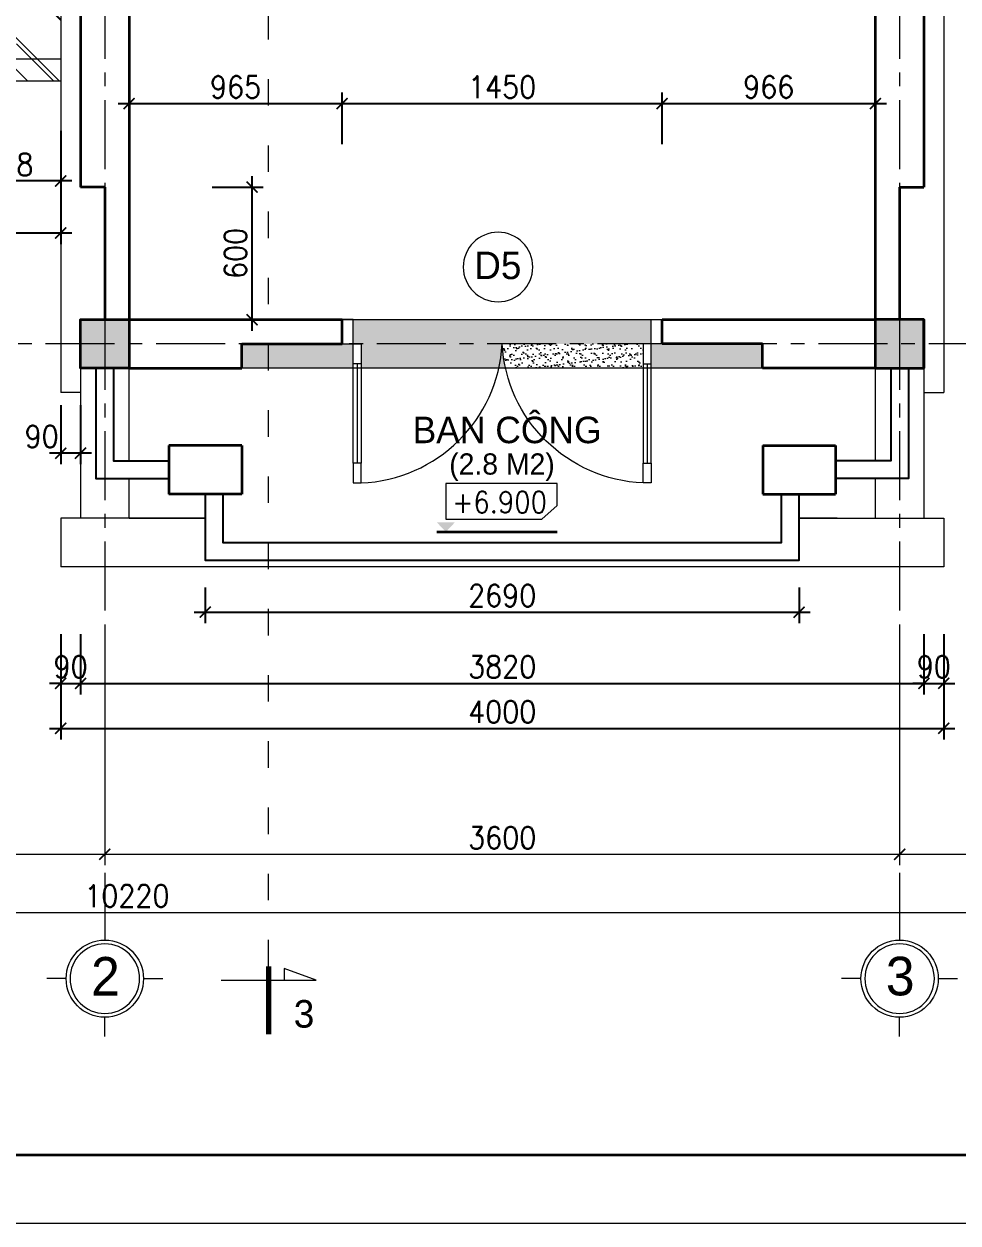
# Model space of a CAD drawing. Header units: millimetres. Extents: x -529782 to -142003, y -492574 to -273331.
# Drawn here: x -216658 to -212427, y -371894 to -366462 of the extents above; entities that cross this region are included whole.
import ezdxf
from ezdxf.enums import TextEntityAlignment as Align

# ---------------------------------------------------------------- set-up
doc = ezdxf.new("R2010")
doc.units = ezdxf.units.MM
doc.header["$LTSCALE"] = 500
doc.header["$MEASUREMENT"] = 0
doc.header["$PDMODE"] = 3
doc.linetypes.add('ACAD_ISO03W100', pattern=[30, 12, -18])
doc.linetypes.add('CENTER', pattern=[2, 1.25, -0.25, 0.25, -0.25])
doc.layers.get('0').update_dxf_attribs({"linetype": 'CONTINUOUS', "lineweight": 13})
doc.layers.get('Defpoints').update_dxf_attribs({"color": 255, "linetype": 'CONTINUOUS', "lineweight": 13})
for name, color, linetype, lineweight in [('1.cat 30', 30, 'CONTINUOUS', 35), ('1.cot', 2, 'CONTINUOUS', 35), ('2.thay 145', 145, 'CONTINUOUS', 18), ('3.manh 08', 8, 'CONTINUOUS', 9), ('4.dim 08', 8, 'CONTINUOUS', 13), ('7.tim 67', 67, 'CENTER', 9), ('8.vat lieu 08', 8, 'CONTINUOUS', 5), ('9.text \xad white', 7, 'CONTINUOUS', 15), ('CA.thay 145', 145, 'CONTINUOUS', 18), ('noithat', 15, 'CONTINUOUS', 9)]:
    doc.layers.add(name, color=color, linetype=linetype, lineweight=lineweight)
doc.layers.add('DKT', color=7, linetype='CONTINUOUS')
doc.styles.add('CA.JSC1', font='')
doc.styles.get("Standard").update_dxf_attribs({"font": 'txt.shx', "width": 0.9})
doc.styles.add('VnAvantH', font='')
doc.styles.get('CA.JSC1').set_extended_font_data('.VnAvantH')
doc.styles.get('VnAvantH').set_extended_font_data('.VnAvantH')
doc.dimstyles.new('CA 50', dxfattribs={"dimscale": 0, "dimtxt": 100, "dimasz": 50, "dimexe": 50, "dimexo": 0, "dimgap": 25, "dimtad": 1, "dimdec": 0, "dimzin": 0, "dimdsep": 46, "dimtxsty": 'Standard', "dimblk": 'ARCHTICK', "dimcen": 0.09, "dimdle": 50, "dimclrd": 256, "dimclre": 256, "dimclrt": 7, "dimadec": 0, "dimazin": 0, "dimtfac": 1, "dimtdec": 0, "dimtix": 1, "dimtmove": 2, "dimatfit": 3, "dimldrblk": 'DOT', "dimfxl": 1, "dimtolj": 1, "dimtzin": 0, "dimarcsym": 0})
pattern_1 = [(37.50000000000001, (0, 0), (-1.259867162192163, 38.53647538026317), [0, -30.4, 0, -34, 0, -32.5]), (7.499999999999999, (0, 0), (35.39553410535454, 56.4429213045948), [0, -16.4, 0, -27.4, 0, -10.5]), (327.5, (-24.6, 0), (62.2828372350299, 0.11318107073929), [0, -10, 0, -36, 0, -47]), (317.5, (-24.6, 0), (60.12253209144586, 17.55351129868498), [0, -5, 0, -23.6, 0, -27])]

# ---------------------------------------------------------------- blocks, each defined once
blk = doc.blocks.new('khung co loan')
at = {"layer": '1.cat 30'}
blk.add_lwpolyline([(1158.281703106128, -14553.47590842255), (1158.281703106128, -303.4759079545038), (20658.28170374641, -303.4759079545038), (20658.28170374641, -14553.47590842255)], close=True, dxfattribs=at)
at = {"layer": '3.manh 08'}
blk.add_lwpolyline([(0, -14850.00000048772), (21000.00000000023, -14850.00000048772), (21000.00000000023, -4.877219907939434e-07), (0, -4.877219907939434e-07)], close=True, dxfattribs=at)
blk = doc.blocks.new('A$C41BA5761')
at = {"layer": '2.thay 145'}
blk.add_lwpolyline([(839.9994073519047, 524.9998310285737, -3898660.642287513), (839.9994073521084, 525.0001542164828, 1.154242490888426e-06), (839.9994073524431, 524.9999926225864, 1.154242490888426e-06)], format="xyb", dxfattribs=at)
at = {"layer": '3.manh 08'}
for p, q in [((524.9994049160159, 1050.000159478077), (524.9994049160159, 875.0001713204256)), ((174.9994048396911, 525.0001523148676), (-0.000583361616008915, 525.0001523148676)), ((874.9994049923262, 525.0001523148676), (1049.999393193633, 525.0001523148676)), ((524.9994049160159, 0.0001831847475841641), (524.9994049160159, 175.000171342399))]:
    blk.add_line(p, q, dxfattribs=at)
blk.add_arc((524.9994049160159, 525.0001713313977), 349.9999999890093, 359.9999968883953, 359.9999381014106, dxfattribs=at)
blk = doc.blocks.new('_ArchTick')
at = {"color": 1, "linetype": 'ByBlock', "const_width": 0.150000081}
blk.add_lwpolyline([(-0.5000002699998731, -0.5000002699998731), (0.5000002699998731, 0.5000002699998731)], dxfattribs=at)
blk = doc.blocks.new('*D641')
at = {"layer": '7.tim 67', "linetype": 'Continuous', "lineweight": -2, "transparency": 16777216}
for p, q in [((110.0000000000582, -8525.5), (110.0000000000581, -9572.000000000058)), ((5010.000000000058, -8525.5), (5010.000000000058, -9572.000000000058)), ((60.00000000005815, -9522.000000000058), (5060.000000000058, -9522.000000000058))]:
    blk.add_line(p, q, dxfattribs=at)
at = {"layer": 'Defpoints', "color": 0, "linetype": 'Continuous', "transparency": 16777216}
for p in [(110.0000000000582, -8525.5), (5010.000000000058, -8525.5), (5010.000000000058, -9522.000000000058)]:
    blk.add_point(p, dxfattribs=at)
at = {"layer": '7.tim 67', "linetype": 'Continuous', "lineweight": -2, "transparency": 16777216, "xscale": 50, "yscale": 50, "zscale": 50, "rotation": 180}
blk.add_blockref('_ArchTick', (110.0000000000582, -9522.000000000058), dxfattribs=at)
at = {"layer": '7.tim 67', "linetype": 'Continuous', "lineweight": -2, "transparency": 16777216, "xscale": 50, "yscale": 50, "zscale": 50}
blk.add_blockref('_ArchTick', (5010.000000000058, -9522.000000000058), dxfattribs=at)
at = {"layer": '7.tim 67', "color": 7, "linetype": 'Continuous', "transparency": 16777216, "insert": (2560.000000000058, -9447.000000000058), "char_height": 100, "attachment_point": 5}
blk.add_mtext('\\A1;4900', dxfattribs=at)
blk = doc.blocks.new('_DOT')
at = {"color": 1, "linetype": 'ByBlock'}
blk.add_line((-0.5, 0), (-1, 0), dxfattribs=at)
at = {"color": 1, "linetype": 'ByBlock', "const_width": 0.5}
blk.add_lwpolyline([(-0.25, 0, 1), (0.25, 0, 1)], format="xyb", close=True, dxfattribs=at)
blk = doc.blocks.new('*D642')
at = {"layer": '7.tim 67', "linetype": 'Continuous', "lineweight": -2, "transparency": 16777216}
for p, q in [((5010.000000000058, -8525.5), (5010.000000000058, -9572.000000000058)), ((8609.999999999302, -8525.5), (8609.999999999302, -9572.000000000058)), ((4960.000000000058, -9522.000000000058), (8659.999999999302, -9522.000000000058))]:
    blk.add_line(p, q, dxfattribs=at)
at = {"layer": 'Defpoints', "color": 0, "linetype": 'Continuous', "transparency": 16777216}
for p in [(5010.000000000058, -8525.5), (8609.999999999302, -8525.5), (8609.999999999302, -9522.000000000058)]:
    blk.add_point(p, dxfattribs=at)
at = {"layer": '7.tim 67', "linetype": 'Continuous', "lineweight": -2, "transparency": 16777216, "xscale": 50, "yscale": 50, "zscale": 50, "rotation": 180}
blk.add_blockref('_ArchTick', (5010.000000000058, -9522.000000000058), dxfattribs=at)
at = {"layer": '7.tim 67', "linetype": 'Continuous', "lineweight": -2, "transparency": 16777216, "xscale": 50, "yscale": 50, "zscale": 50}
blk.add_blockref('_ArchTick', (8609.999999999302, -9522.000000000058), dxfattribs=at)
at = {"layer": '7.tim 67', "color": 7, "linetype": 'Continuous', "transparency": 16777216, "insert": (6809.99999999968, -9447.000000000058), "char_height": 100, "attachment_point": 5}
blk.add_mtext('\\A1;3600', dxfattribs=at)
blk = doc.blocks.new('*D643')
at = {"layer": '7.tim 67', "linetype": 'Continuous', "lineweight": -2, "transparency": 16777216}
for p, q in [((8609.999999999302, -8525.5), (8609.999999999302, -9572.000000000058)), ((10110.00000000006, -8525.5), (10110.00000000006, -9572.000000000058)), ((8559.999999999302, -9522.000000000058), (10160.00000000006, -9522.000000000058))]:
    blk.add_line(p, q, dxfattribs=at)
at = {"layer": 'Defpoints', "color": 0, "linetype": 'Continuous', "transparency": 16777216}
for p in [(8609.999999999302, -8525.5), (10110.00000000006, -8525.5), (10110.00000000006, -9522.000000000058)]:
    blk.add_point(p, dxfattribs=at)
at = {"layer": '7.tim 67', "linetype": 'Continuous', "lineweight": -2, "transparency": 16777216, "xscale": 50, "yscale": 50, "zscale": 50, "rotation": 180}
blk.add_blockref('_ArchTick', (8609.999999999302, -9522.000000000058), dxfattribs=at)
at = {"layer": '7.tim 67', "linetype": 'Continuous', "lineweight": -2, "transparency": 16777216, "xscale": 50, "yscale": 50, "zscale": 50}
blk.add_blockref('_ArchTick', (10110.00000000006, -9522.000000000058), dxfattribs=at)
at = {"layer": '7.tim 67', "color": 7, "linetype": 'Continuous', "transparency": 16777216, "insert": (9359.99999999968, -9447.000000000058), "char_height": 100, "attachment_point": 5}
blk.add_mtext('\\A1;1500', dxfattribs=at)
blk = doc.blocks.new('*D645')
at = {"layer": '7.tim 67', "linetype": 'Continuous', "lineweight": -2, "transparency": 16777216}
for p, q in [((5.817367696478944e-11, -8525.5), (5.809343198327531e-11, -9836.000000000058)), ((10220.00000000146, -8525.5), (10220.00000000146, -9836.000000000058)), ((-49.99999999994191, -9786.000000000058), (10270.00000000146, -9786.000000000058))]:
    blk.add_line(p, q, dxfattribs=at)
at = {"layer": 'Defpoints', "color": 0, "linetype": 'Continuous', "transparency": 16777216}
for p in [(5.817367696478944e-11, -8525.5), (10220.00000000146, -8525.5), (10220.00000000146, -9786.000000000058)]:
    blk.add_point(p, dxfattribs=at)
at = {"layer": '7.tim 67', "linetype": 'Continuous', "lineweight": -2, "transparency": 16777216, "xscale": 50, "yscale": 50, "zscale": 50, "rotation": 180}
blk.add_blockref('_ArchTick', (5.809649360027318e-11, -9786.000000000058), dxfattribs=at)
at = {"layer": '7.tim 67', "linetype": 'Continuous', "lineweight": -2, "transparency": 16777216, "xscale": 50, "yscale": 50, "zscale": 50}
blk.add_blockref('_ArchTick', (10220.00000000146, -9786.000000000058), dxfattribs=at)
at = {"layer": '7.tim 67', "color": 7, "linetype": 'Continuous', "transparency": 16777216, "insert": (5110.000000000757, -9711.000000000058), "char_height": 100, "attachment_point": 5}
blk.add_mtext('\\A1;10220', dxfattribs=at)
blk = doc.blocks.new('A$C2BDB356E')
at = {"layer": 'noithat', "color": 135, "linetype": 'Continuous'}
for p, q in [((0.0007344302721321583, 599.9999563574092), (0.0007344302721321583, 699.9999563574092)), ((0.0007344302721321583, 699.9999563574092), (40.00073443027213, 699.9999563574092)), ((40.00073443027213, 699.9999563574092), (40.00073443027213, 599.9999563574092)), ((40.00073443027213, 599.9999563574092), (0.0007344302721321583, 599.9999563574092)), ((0.0007344302721321583, 99.99995635740925), (0.0007344302721321583, -4.364259075373411e-05)), ((40.00073443027213, 99.99995635740925), (0.0007344302721321583, 99.99995635740925)), ((40.00073443027213, -4.364259075373411e-05), (40.00073443027213, 99.99995635740925)), ((0.0007344302721321583, -4.364259075373411e-05), (40.00073443027213, -4.364259075373411e-05))]:
    blk.add_line(p, q, dxfattribs=at)
at = {"layer": 'noithat', "color": 8, "linetype": 'Continuous'}
for p, q in [((0.0007344302721321583, 99.99995635740925), (0.0007344302721321583, 599.9999563574092)), ((20.00073443027213, 599.9999563574092), (20.00073443027213, 99.99995635740925)), ((40.00073443027213, 599.9999563574092), (40.00073443027213, 99.99995635740925))]:
    blk.add_line(p, q, dxfattribs=at)
at = {"layer": 'noithat', "color": 1, "linetype": 'Continuous'}
blk.add_arc((10.18820847296689, 740.3098040898665), 740.9098847954065, 272.306074052381, 356.8812333185894, dxfattribs=at)
blk = doc.blocks.new('A$C1A9D127A')
at = {"layer": 'noithat', "color": 135, "linetype": 'Continuous'}
for p, q in [((49.99985728343017, 109.9998206971213), (-0.0001427165698260069, 109.9998206971213)), ((-0.0001427165698260069, 109.9998206971213), (-0.0001427165698260069, -0.000179302878677845)), ((49.99985728343017, -0.000179302878677845), (49.99985728343017, 109.9998206971213)), ((-0.0001427165698260069, -0.000179302878677845), (49.99985728343017, -0.000179302878677845))]:
    blk.add_line(p, q, dxfattribs=at)
blk = doc.blocks.new('*D515')
at = {"layer": '4.dim 08', "lineweight": -2, "transparency": 16777216}
for p, q in [((-216181.4537180977, -367005.6579520663), (-216181.4537180977, -366772.0509469203)), ((-215216.9537180976, -367005.6579520663), (-215216.9537180976, -366772.0509469203)), ((-216231.4537180977, -366822.0509469203), (-215166.9537180976, -366822.0509469203))]:
    blk.add_line(p, q, dxfattribs=at)
at = {"layer": 'Defpoints', "color": 0, "transparency": 16777216}
for p in [(-215216.9537180976, -366822.0509469203), (-216181.4537180977, -367005.6579520663), (-215216.9537180976, -367005.6579520663)]:
    blk.add_point(p, dxfattribs=at)
at = {"layer": '4.dim 08', "lineweight": -2, "transparency": 16777216, "xscale": 50, "yscale": 50, "zscale": 50, "rotation": 180}
blk.add_blockref('_ArchTick', (-216181.4537180977, -366822.0509469203), dxfattribs=at)
at = {"layer": '4.dim 08', "lineweight": -2, "transparency": 16777216, "xscale": 50, "yscale": 50, "zscale": 50}
blk.add_blockref('_ArchTick', (-215216.9537180976, -366822.0509469203), dxfattribs=at)
at = {"layer": '4.dim 08', "color": 7, "transparency": 16777216, "insert": (-215699.2037180976, -366747.0509469203), "char_height": 100, "attachment_point": 5}
blk.add_mtext('\\A1;965', dxfattribs=at)
blk = doc.blocks.new('*D516')
at = {"layer": '4.dim 08', "lineweight": -2, "transparency": 16777216}
for p, q in [((-215216.9537180976, -367005.6579520663), (-215216.9537180976, -366772.0509469203)), ((-213766.9537180976, -367005.6579520663), (-213766.9537180976, -366772.0509469203)), ((-215266.9537180976, -366822.0509469203), (-213716.9537180976, -366822.0509469203))]:
    blk.add_line(p, q, dxfattribs=at)
at = {"layer": 'Defpoints', "color": 0, "transparency": 16777216}
for p in [(-213766.9537180976, -366822.0509469203), (-215216.9537180976, -367005.6579520663), (-213766.9537180976, -367005.6579520663)]:
    blk.add_point(p, dxfattribs=at)
at = {"layer": '4.dim 08', "lineweight": -2, "transparency": 16777216, "xscale": 50, "yscale": 50, "zscale": 50, "rotation": 180}
blk.add_blockref('_ArchTick', (-215216.9537180976, -366822.0509469203), dxfattribs=at)
at = {"layer": '4.dim 08', "lineweight": -2, "transparency": 16777216, "xscale": 50, "yscale": 50, "zscale": 50}
blk.add_blockref('_ArchTick', (-213766.9537180976, -366822.0509469203), dxfattribs=at)
at = {"layer": '4.dim 08', "color": 7, "transparency": 16777216, "insert": (-214491.9537180976, -366747.0509469203), "char_height": 100, "attachment_point": 5}
blk.add_mtext('\\A1;1450', dxfattribs=at)
blk = doc.blocks.new('*D517')
at = {"layer": '4.dim 08', "lineweight": -2, "transparency": 16777216}
for p, q in [((-213766.9537180976, -367005.6579520663), (-213766.9537180976, -366772.0509469203)), ((-212801.4537180976, -367005.6579520663), (-212801.4537180976, -366772.0509469203)), ((-213816.9537180976, -366822.0509469203), (-212751.4537180976, -366822.0509469203))]:
    blk.add_line(p, q, dxfattribs=at)
at = {"layer": 'Defpoints', "color": 0, "transparency": 16777216}
for p in [(-212801.4537180976, -366822.0509469203), (-213766.9537180976, -367005.6579520663), (-212801.4537180976, -367005.6579520663)]:
    blk.add_point(p, dxfattribs=at)
at = {"layer": '4.dim 08', "lineweight": -2, "transparency": 16777216, "xscale": 50, "yscale": 50, "zscale": 50, "rotation": 180}
blk.add_blockref('_ArchTick', (-213766.9537180976, -366822.0509469203), dxfattribs=at)
at = {"layer": '4.dim 08', "lineweight": -2, "transparency": 16777216, "xscale": 50, "yscale": 50, "zscale": 50}
blk.add_blockref('_ArchTick', (-212801.4537180976, -366822.0509469203), dxfattribs=at)
at = {"layer": '4.dim 08', "color": 7, "transparency": 16777216, "insert": (-213284.2037180976, -366747.0509469203), "char_height": 100, "attachment_point": 5}
blk.add_mtext('\\A1;966', dxfattribs=at)
blk = doc.blocks.new('*D522')
at = {"layer": '4.dim 08', "lineweight": -2, "transparency": 16777216}
for p, q in [((-216491.4537180976, -369225.9187638479), (-216491.4537180976, -369498.7458340129)), ((-216401.4537180976, -369225.9187638479), (-216401.4537180976, -369498.7458340129)), ((-216491.4537180976, -369448.7458340129), (-216541.4537180976, -369448.7458340129)), ((-216491.4537180976, -369448.7458340129), (-216401.4537180976, -369448.7458340129)), ((-216401.4537180976, -369448.7458340129), (-216351.4537180976, -369448.7458340129))]:
    blk.add_line(p, q, dxfattribs=at)
at = {"layer": 'Defpoints', "color": 0, "transparency": 16777216}
for p in [(-216491.4537180976, -369225.9187638479), (-216401.4537180976, -369225.9187638479), (-216401.4537180976, -369448.7458340129)]:
    blk.add_point(p, dxfattribs=at)
at = {"layer": '4.dim 08', "lineweight": -2, "transparency": 16777216, "xscale": 50, "yscale": 50, "zscale": 50}
blk.add_blockref('_ArchTick', (-216491.4537180976, -369448.7458340129), dxfattribs=at)
at = {"layer": '4.dim 08', "lineweight": -2, "transparency": 16777216, "xscale": 50, "yscale": 50, "zscale": 50, "rotation": 180}
blk.add_blockref('_ArchTick', (-216401.4537180976, -369448.7458340129), dxfattribs=at)
at = {"layer": '4.dim 08', "color": 7, "transparency": 16777216, "insert": (-216446.4537180976, -369373.7458340129), "char_height": 100, "attachment_point": 5}
blk.add_mtext('\\A1;90', dxfattribs=at)
blk = doc.blocks.new('*D523')
at = {"layer": '4.dim 08', "lineweight": -2, "transparency": 16777216}
for p, q in [((-216401.4537180976, -369225.9187638479), (-216401.4537180976, -369498.7458340129)), ((-212581.4537180977, -369225.9187638479), (-212581.4537180977, -369498.7458340129)), ((-216451.4537180976, -369448.7458340129), (-212531.4537180977, -369448.7458340129))]:
    blk.add_line(p, q, dxfattribs=at)
at = {"layer": 'Defpoints', "color": 0, "transparency": 16777216}
for p in [(-216401.4537180976, -369225.9187638479), (-212581.4537180977, -369225.9187638479), (-212581.4537180977, -369448.7458340129)]:
    blk.add_point(p, dxfattribs=at)
at = {"layer": '4.dim 08', "lineweight": -2, "transparency": 16777216, "xscale": 50, "yscale": 50, "zscale": 50, "rotation": 180}
blk.add_blockref('_ArchTick', (-216401.4537180976, -369448.7458340129), dxfattribs=at)
at = {"layer": '4.dim 08', "lineweight": -2, "transparency": 16777216, "xscale": 50, "yscale": 50, "zscale": 50}
blk.add_blockref('_ArchTick', (-212581.4537180977, -369448.7458340129), dxfattribs=at)
at = {"layer": '4.dim 08', "color": 7, "transparency": 16777216, "insert": (-214491.4537180976, -369373.7458340129), "char_height": 100, "attachment_point": 5}
blk.add_mtext('\\A1;3820', dxfattribs=at)
blk = doc.blocks.new('*D524')
at = {"layer": '4.dim 08', "lineweight": -2, "transparency": 16777216}
for p, q in [((-212581.4537180977, -369225.9187638479), (-212581.4537180977, -369498.7458340129)), ((-212491.4537180977, -369225.9187638479), (-212491.4537180977, -369498.7458340129)), ((-212581.4537180977, -369448.7458340129), (-212631.4537180977, -369448.7458340129)), ((-212581.4537180977, -369448.7458340129), (-212491.4537180977, -369448.7458340129)), ((-212491.4537180977, -369448.7458340129), (-212441.4537180977, -369448.7458340129))]:
    blk.add_line(p, q, dxfattribs=at)
at = {"layer": 'Defpoints', "color": 0, "transparency": 16777216}
for p in [(-212581.4537180977, -369225.9187638479), (-212491.4537180977, -369225.9187638479), (-212491.4537180977, -369448.7458340129)]:
    blk.add_point(p, dxfattribs=at)
at = {"layer": '4.dim 08', "lineweight": -2, "transparency": 16777216, "xscale": 50, "yscale": 50, "zscale": 50}
blk.add_blockref('_ArchTick', (-212581.4537180977, -369448.7458340129), dxfattribs=at)
at = {"layer": '4.dim 08', "lineweight": -2, "transparency": 16777216, "xscale": 50, "yscale": 50, "zscale": 50, "rotation": 180}
blk.add_blockref('_ArchTick', (-212491.4537180977, -369448.7458340129), dxfattribs=at)
at = {"layer": '4.dim 08', "color": 7, "transparency": 16777216, "insert": (-212536.4537180977, -369373.7458340129), "char_height": 100, "attachment_point": 5}
blk.add_mtext('\\A1;90', dxfattribs=at)
blk = doc.blocks.new('*D525')
at = {"layer": '4.dim 08', "lineweight": -2, "transparency": 16777216}
for p, q in [((-216491.4537180976, -369225.9187638479), (-216491.4537180976, -369702.5846959956)), ((-212491.4537180977, -369225.9187638479), (-212491.4537180977, -369702.5846959956)), ((-216541.4537180976, -369652.5846959956), (-212441.4537180977, -369652.5846959956))]:
    blk.add_line(p, q, dxfattribs=at)
at = {"layer": 'Defpoints', "color": 0, "transparency": 16777216}
for p in [(-216491.4537180976, -369225.9187638479), (-212491.4537180977, -369225.9187638479), (-212491.4537180977, -369652.5846959956)]:
    blk.add_point(p, dxfattribs=at)
at = {"layer": '4.dim 08', "lineweight": -2, "transparency": 16777216, "xscale": 50, "yscale": 50, "zscale": 50, "rotation": 180}
blk.add_blockref('_ArchTick', (-216491.4537180976, -369652.5846959956), dxfattribs=at)
at = {"layer": '4.dim 08', "lineweight": -2, "transparency": 16777216, "xscale": 50, "yscale": 50, "zscale": 50}
blk.add_blockref('_ArchTick', (-212491.4537180977, -369652.5846959956), dxfattribs=at)
at = {"layer": '4.dim 08', "color": 7, "transparency": 16777216, "insert": (-214491.4537180976, -369577.5846959956), "char_height": 100, "attachment_point": 5}
blk.add_mtext('\\A1;4000', dxfattribs=at)
blk = doc.blocks.new('*D526')
at = {"layer": '4.dim 08', "lineweight": -2, "transparency": 16777216}
for p, q in [((-216491.4537180976, -368188.4901241706), (-216491.4537180976, -368455.9614815826)), ((-216401.4537180976, -368188.4901241706), (-216401.4537180976, -368455.9614815826)), ((-216351.4537180976, -368405.9614815826), (-216541.4537180976, -368405.9614815826))]:
    blk.add_line(p, q, dxfattribs=at)
at = {"layer": 'Defpoints', "color": 0, "transparency": 16777216}
for p in [(-216491.4537180976, -368188.4901241706), (-216401.4537180976, -368188.4901241706), (-216491.4537180976, -368405.9614815826)]:
    blk.add_point(p, dxfattribs=at)
at = {"layer": '4.dim 08', "lineweight": -2, "transparency": 16777216, "xscale": 50, "yscale": 50, "zscale": 50, "rotation": 180}
blk.add_blockref('_ArchTick', (-216491.4537180976, -368405.9614815826), dxfattribs=at)
at = {"layer": '4.dim 08', "lineweight": -2, "transparency": 16777216, "xscale": 50, "yscale": 50, "zscale": 50}
blk.add_blockref('_ArchTick', (-216401.4537180976, -368405.9614815826), dxfattribs=at)
at = {"layer": '4.dim 08', "color": 7, "transparency": 16777216, "insert": (-216577.6728945167, -368330.9614815826), "char_height": 100, "attachment_point": 5}
blk.add_mtext('\\A1;90', dxfattribs=at)
blk = doc.blocks.new('*D527')
at = {"layer": '4.dim 08', "lineweight": -2, "transparency": 16777216}
for p, q in [((-219981.4537180976, -366946.0918048833), (-219981.4537180976, -367458.3906111736)), ((-216491.4537180976, -366946.0918048833), (-216491.4537180976, -367458.3906111736)), ((-220031.4537180976, -367408.3906111736), (-216441.4537180976, -367408.3906111736))]:
    blk.add_line(p, q, dxfattribs=at)
at = {"layer": 'Defpoints', "color": 0, "transparency": 16777216}
for p in [(-219981.4537180976, -366946.0918048833), (-216491.4537180976, -366946.0918048833), (-216491.4537180976, -367408.3906111736)]:
    blk.add_point(p, dxfattribs=at)
at = {"layer": '4.dim 08', "lineweight": -2, "transparency": 16777216, "xscale": 50, "yscale": 50, "zscale": 50, "rotation": 180}
blk.add_blockref('_ArchTick', (-219981.4537180976, -367408.3906111736), dxfattribs=at)
at = {"layer": '4.dim 08', "lineweight": -2, "transparency": 16777216, "xscale": 50, "yscale": 50, "zscale": 50}
blk.add_blockref('_ArchTick', (-216491.4537180976, -367408.3906111736), dxfattribs=at)
at = {"layer": '4.dim 08', "color": 7, "transparency": 16777216, "insert": (-218236.4537180976, -367333.3906111736), "char_height": 100, "attachment_point": 5}
blk.add_mtext('\\A1;3490', dxfattribs=at)
blk = doc.blocks.new('*D530')
at = {"layer": '4.dim 08', "lineweight": -2, "transparency": 16777216}
for p, q in [((-216969.787051431, -366946.0918048833), (-216969.787051431, -367222.9415101106)), ((-216491.4537180976, -366946.0918048833), (-216491.4537180976, -367222.9415101106)), ((-216441.4537180976, -367172.9415101106), (-217019.787051431, -367172.9415101106))]:
    blk.add_line(p, q, dxfattribs=at)
at = {"layer": 'Defpoints', "color": 0, "transparency": 16777216}
for p in [(-216969.787051431, -366946.0918048833), (-216491.4537180976, -366946.0918048833), (-216969.787051431, -367172.9415101106)]:
    blk.add_point(p, dxfattribs=at)
at = {"layer": '4.dim 08', "lineweight": -2, "transparency": 16777216, "xscale": 50, "yscale": 50, "zscale": 50, "rotation": 180}
blk.add_blockref('_ArchTick', (-216969.787051431, -367172.9415101106), dxfattribs=at)
at = {"layer": '4.dim 08', "lineweight": -2, "transparency": 16777216, "xscale": 50, "yscale": 50, "zscale": 50}
blk.add_blockref('_ArchTick', (-216491.4537180976, -367172.9415101106), dxfattribs=at)
at = {"layer": '4.dim 08', "color": 7, "transparency": 16777216, "insert": (-216730.6203847643, -367097.9415101106), "char_height": 100, "attachment_point": 5}
blk.add_mtext('\\A1;478', dxfattribs=at)
blk = doc.blocks.new('*D546')
at = {"layer": '4.dim 08', "lineweight": -2, "transparency": 16777216}
for p, q in [((-215836.4537180976, -369013.8632957365), (-215836.4537180976, -369176.4928985555)), ((-213146.4537180976, -369013.8632957365), (-213146.4537180976, -369176.4928985555)), ((-215886.4537180976, -369126.4928985555), (-213096.4537180976, -369126.4928985555))]:
    blk.add_line(p, q, dxfattribs=at)
at = {"layer": 'Defpoints', "color": 0, "transparency": 16777216}
for p in [(-215836.4537180976, -369013.8632957365), (-213146.4537180976, -369013.8632957365), (-213146.4537180976, -369126.4928985555)]:
    blk.add_point(p, dxfattribs=at)
at = {"layer": '4.dim 08', "lineweight": -2, "transparency": 16777216, "xscale": 50, "yscale": 50, "zscale": 50, "rotation": 180}
blk.add_blockref('_ArchTick', (-215836.4537180976, -369126.4928985555), dxfattribs=at)
at = {"layer": '4.dim 08', "lineweight": -2, "transparency": 16777216, "xscale": 50, "yscale": 50, "zscale": 50}
blk.add_blockref('_ArchTick', (-213146.4537180976, -369126.4928985555), dxfattribs=at)
at = {"layer": '4.dim 08', "color": 7, "transparency": 16777216, "insert": (-214491.4537180976, -369051.4928985555), "char_height": 100, "attachment_point": 5}
blk.add_mtext('\\A1;2690', dxfattribs=at)
blk = doc.blocks.new('ki hieu cost')
at = {"layer": '1.cat 30'}
blk.add_line((-119312.6479903211, -196389.5266377838), (-118175.9534743076, -196389.5266377837), dxfattribs=at)
at = {"layer": '3.manh 08'}
blk.add_lwpolyline([(-119227.225577535, -195933.8747298737), (-119227.225577535, -196268.1983629046), (-118320.4604987512, -196268.1983629046), (-118175.9534743076, -196138.8011558482), (-118175.9534743076, -195933.8747298737)], close=True, dxfattribs=at)
blk.add_solid([(-119312.6479903211, -196299.0221607631), (-119141.803164749, -196299.0221607631), (-119227.225577535, -196389.5266377839)], dxfattribs=at)
blk = doc.blocks.new('vet cat')
at = {"layer": '1.cat 30', "const_width": 50}
blk.add_lwpolyline([(-82591.75442858087, -188552.374450662), (-81976.3102295734, -188552.374450662)], dxfattribs=at)
at = {"layer": '2.thay 145'}
blk.add_line((-82573.9127453561, -188410.7276975132), (-82468.66558877937, -188410.7276975132), dxfattribs=at)
blk.add_lwpolyline([(-82468.66558877937, -188983.1853899672), (-82468.66558877937, -188121.5635113568), (-82573.9127453561, -188410.7276975132)], dxfattribs=at)
blk = doc.blocks.new('*D606')
at = {"layer": '4.dim 08', "lineweight": -2, "transparency": 16777216}
for p, q in [((-215624.4577044453, -367850.9999999998), (-215624.4577044453, -367150.9999999998)), ((-215805.0243292218, -367200.9999999998), (-215574.4577044453, -367200.9999999998)), ((-215805.0243292218, -367800.9999999998), (-215574.4577044453, -367800.9999999998))]:
    blk.add_line(p, q, dxfattribs=at)
at = {"layer": 'Defpoints', "color": 0, "transparency": 16777216}
for p in [(-215805.0243292218, -367200.9999999998), (-215624.4577044453, -367200.9999999998), (-215805.0243292218, -367800.9999999998)]:
    blk.add_point(p, dxfattribs=at)
at = {"layer": '4.dim 08', "lineweight": -2, "transparency": 16777216, "xscale": 50, "yscale": 50, "zscale": 50}
for p, rotation in [((-215624.4577044453, -367200.9999999998), 90), ((-215624.4577044453, -367800.9999999998), 270)]:
    blk.add_blockref('_ArchTick', p, dxfattribs=dict(at, rotation=rotation))
at = {"layer": '4.dim 08', "color": 7, "transparency": 16777216, "insert": (-215699.4577044453, -367500.9999999998), "char_height": 100, "attachment_point": 5, "rotation": 90}
blk.add_mtext('\\A1;600', dxfattribs=at)
blk = doc.blocks.new('sdfdggh')
at = {"layer": '7.tim 67', "ltscale": 0.5}
for p, q in [((5010.000000000058, 2894.499999999942), (5010.000000000058, -9823.000000000058)), ((8609.999999999302, 2894.499999999942), (8609.999999999302, -9823.000000000058)), ((12554.49999999994, -7209.999999999942), (-2632.000000000058, -7209.999999999942))]:
    blk.add_line(p, q, dxfattribs=at)
at = {"layer": '2.thay 145', "xscale": 0.5, "yscale": 0.5, "zscale": 0.5}
for p in [(4747.500297542021, -10348.00007973908), (8347.500297541264, -10348.00007973908)]:
    blk.add_blockref('A$C41BA5761', p, dxfattribs=at)
at = {"layer": '9.text \xad white', "style": 'CA.JSC1'}
for s, p in [('2', (5012.750316522724, -10073.75005785911)), ('3', (8612.750316521968, -10073.75005785911))]:
    blk.add_text(s, height=174.9999882000658, dxfattribs=at).set_placement(p, align=Align.MIDDLE)
at = {"layer": '7.tim 67', "color": 9, "linetype": 'Continuous'}
for base, p1, p2, picture, middle in [((10220.00000000146, -9786.000000000058), (5.817367696478944e-11, -8525.5), (10220.00000000146, -8525.5), '*D645', (5110.000000000757, -9711.000000000058)), ((5010.000000000058, -9522.000000000058), (110.0000000000582, -8525.5), (5010.000000000058, -8525.5), '*D641', (2560.000000000058, -9447.000000000058)), ((8609.999999999302, -9522.000000000058), (5010.000000000058, -8525.5), (8609.999999999302, -8525.5), '*D642', (6809.99999999968, -9447.000000000058)), ((10110.00000000006, -9522.000000000058), (8609.999999999302, -8525.5), (10110.00000000006, -8525.5), '*D643', (9359.99999999968, -9447.000000000058))]:
    dim = blk.add_linear_dim(base=base, p1=p1, p2=p2, dimstyle='CA 50', override={"dimscale": 1}, dxfattribs=at)
    dim.commit()
    dim.dimension.update_dxf_attribs({"geometry": picture, "text_midpoint": middle})

msp = doc.modelspace()

# ---------------------------------------------------------------- hatches: boundary and pattern name
at = {"layer": '1.cot'}
for points in [[(-216401.4537180976, -367800.9999999998), (-216181.4537180976, -367800.9999999998), (-216181.4537180976, -368020.9999999998), (-216401.4537180976, -368020.9999999998)], [(-212581.4537180976, -367800.9999999998), (-212801.4537180976, -367800.9999999998), (-212801.4537180976, -368020.9999999998), (-212581.4537180976, -368020.9999999998)]]:
    msp.add_hatch(color=256, dxfattribs=at).paths.add_polyline_path(points)
at = {"layer": '4.dim 08'}
h = msp.add_hatch(dxfattribs=at)
h.set_pattern_fill('AR-SAND', color=256, scale=20, style=0)
h.set_pattern_definition(pattern_1)
h.paths.add_polyline_path([(-213312.4537180974, -367910.9999999998), (-213766.4537180976, -367910.9999999998), (-213766.9537180976, -367910.9999999998), (-213816.4537180975, -367910.9999999998), (-213816.4537180975, -368001.0000000323), (-213816.4537180975, -368020.9999999997), (-213312.4537180975, -368020.9999999997)])
h.paths.add_polyline_path([(-213816.4537180976, -367800.9999999998), (-215166.4537180977, -367800.9999999998), (-215166.4537180977, -367910.9999999998), (-213816.4537180976, -367910.9999999998)])
h.paths.add_polyline_path([(-215166.4537180977, -367910.9999999998), (-215216.4537180977, -367910.9999999998), (-215549.4105383892, -367910.9999999998), (-215549.4105383892, -368020.9999999997), (-215166.4537180977, -368020.9999999998), (-215166.4537180977, -368001.0000000323)])
h.paths.add_polyline_path([(-215549.4105383891, -367910.9999999998), (-215671.4537180977, -367910.9999999998), (-215671.4537180977, -368020.9999999997), (-215549.4105383892, -368020.9999999997)])
h.paths.add_polyline_path([(-214491.4537180887, -367910.9999999998), (-215130.4537180973, -367910.9999999998), (-215130.4537180973, -368001.0000000323), (-215130.4537180973, -368020.9999999997), (-214506.7083743284, -368020.9999999997, 0.04170768512648308)])
h.paths.add_polyline_path([(-214491.453718103, -367911.0000002648, -0.04170768502680623), (-214506.7083743284, -368020.9999999997), (-214476.1990618779, -368020.9999999997, -0.04170768502611447)])
h.paths.add_polyline_path([(-214742.3724178033, -368555.5906561711), (-214291.1724178033, -368555.5906561711), (-214291.1724178033, -368699.5906561711), (-214742.3724178033, -368699.5906561711)], flags=9)
h.paths.add_polyline_path([(-214759.9076516741, -368547.9970333641), (-214199.5163760627, -368547.9970333641), (-214199.5163760627, -368376.8721159814), (-214759.9076516741, -368376.8721159814)], flags=9)
h.paths.add_polyline_path([(-214935.6543115822, -368401.1792156615), (-213945.1189513707, -368401.1792156615), (-213945.1189513707, -368171.0932936522), (-214935.6543115822, -368171.0932936522)], flags=9)
h = msp.add_hatch(dxfattribs=at)
h.set_pattern_fill('AR-SAND', color=256, scale=20, style=0)
h.set_pattern_definition(pattern_1)
h.paths.add_polyline_path([(-213852.4537180985, -367911.0000002647), (-214491.4537181031, -367911.0000002647, 0.04170768502615944), (-214476.1990618779, -368020.9999999997), (-213852.4537180984, -368020.9999999997)])
at = {"layer": '8.vat lieu 08'}
h = msp.add_hatch(dxfattribs=at)
h.set_pattern_fill('AR-RROOF', color=256, scale=300, angle=315, style=0)
h.set_pattern_definition([(315, (0, 0), (678.8225099390855, -254.5584412271573), [4500, -600, 1500, -300]), (315, (388.2016228714145, -176.0695885154504), (70.00357133746832, 494.2676400493967), [900, -99, 1800, -225]), (315, (286.3782463805518, 74.24621202458742), (1245.21504166951, -960.9581156325185), [2400, -420, 1200, -300])])
h.paths.add_polyline_path([(-216491.4537180976, -365120.9999999998), (-220081.4537180976, -365120.9999999999), (-220081.4537180976, -366720.9999999998), (-216491.4537180976, -366720.9999999998)])

# ---------------------------------------------------------------- linework, layer by layer
at = {"layer": '1.cat 30'}
for p, q in [((-212801.4537180977, -364900.9999999997), (-212801.4537180976, -368020.9999999998)), ((-216181.4537180976, -365120.9999999998), (-216181.4537180977, -367800.9999999998)), ((-216401.4537180976, -365720.9999999998), (-216401.4537180976, -367200.9999999997)), ((-212581.4537180976, -365720.9999999998), (-212581.4537180976, -367200.9999999998)), ((-216291.4537180977, -367200.9999999998), (-216401.4537180976, -367200.9999999998)), ((-216291.4537180976, -367200.9999999998), (-216291.4537180976, -367800.9999999998)), ((-212691.4537180976, -367200.9999999998), (-212581.4537180977, -367200.9999999998)), ((-212691.4537180976, -367200.9999999998), (-212691.4537180977, -367800.9999999998)), ((-216181.4537180976, -367800.9999999998), (-215216.9537180976, -367800.9999999998)), ((-215216.9537180976, -367910.9999999998), (-215216.9537180976, -367800.9999999998)), ((-213766.4537180976, -367800.9999999998), (-212801.4537180976, -367800.9999999998)), ((-213766.4537180976, -367910.9999999998), (-213766.4537180976, -367800.9999999998)), ((-212581.4537180976, -367800.9999999998), (-212581.4537180976, -368020.9999999998)), ((-215671.4537180977, -368020.9999999997), (-215671.4537180977, -367910.9999999998)), ((-215671.4537180977, -367910.9999999998), (-215216.9537180976, -367910.9999999998)), ((-213312.4537180975, -367910.9999999998), (-213766.9537180976, -367910.9999999998)), ((-213312.4537180975, -368020.9999999997), (-213312.4537180975, -367910.9999999998)), ((-216181.4537180976, -368020.9999999997), (-215671.4537180977, -368020.9999999997)), ((-212801.4537180976, -368020.9999999998), (-213312.4537180975, -368020.9999999998)), ((-216001.4537180976, -368370.9999999997), (-216001.4537180976, -368590.9999999997)), ((-216001.4537180976, -368370.9999999998), (-216001.4537180976, -368590.9999999998)), ((-215671.4537180976, -368370.9999999998), (-216001.4537180976, -368370.9999999998)), ((-215671.4537180977, -368370.9999999998), (-215671.4537180977, -368590.9999999998)), ((-215671.4537180976, -368370.9999999998), (-215671.4537180976, -368590.9999999998)), ((-213311.4537180976, -368370.9999999998), (-213311.4537180976, -368590.9999999998)), ((-213311.4537180976, -368370.9999999998), (-212981.4537180977, -368370.9999999998)), ((-212981.4537180977, -368370.9999999998), (-212981.4537180976, -368590.9999999998)), ((-215671.4537180976, -368590.9999999998), (-216001.4537180976, -368590.9999999998)), ((-213311.4537180976, -368590.9999999998), (-212981.4537180977, -368590.9999999998))]:
    msp.add_line(p, q, dxfattribs=at)
at = {"layer": '1.cot'}
for points in [[(-216181.4537180976, -368020.9999999998), (-216401.4537180976, -368020.9999999998), (-216401.4537180976, -367800.9999999998), (-216181.4537180976, -367800.9999999998)], [(-212801.4537180976, -368020.9999999998), (-212581.4537180976, -368020.9999999998), (-212581.4537180976, -367800.9999999998), (-212801.4537180976, -367800.9999999998)]]:
    msp.add_lwpolyline(points, close=True, dxfattribs=at)
at = {"layer": '2.thay 145', "color": 1, "linetype": 'ACAD_ISO03W100', "ltscale": 0.02}
msp.add_line((-215549.4105383892, -370731.4125023412), (-215549.4105383892, -357787.5568122642), dxfattribs=at)
at = {"layer": '2.thay 145'}
for p, q in [((-216491.4537180976, -368700.9999999998), (-216491.4537180976, -368920.9999999998)), ((-215836.4537180976, -368700.9999999998), (-216491.4537180976, -368700.9999999998)), ((-212973.9537180976, -368700.9999999998), (-213146.4537180976, -368700.9999999998))]:
    msp.add_line(p, q, dxfattribs=at)
at = {"layer": '3.manh 08'}
msp.add_lwpolyline([(-214352.815449484, -367562.822902546, -3898660.642287513), (-214352.8154494839, -367562.8227409521, 1.154242490888426e-06), (-214352.8154494838, -367562.822821749, 1.154242490888426e-06)], format="xyb", dxfattribs=at)
at = {"layer": '4.dim 08'}
msp.add_lwpolyline([(-213766.4537180976, -367800.9999999997), (-213766.4537180976, -367910.9999999998), (-213312.4537180975, -367910.9999999998), (-213312.4537180975, -368020.9999999997), (-215671.4537180977, -368020.9999999997), (-215671.4537180977, -367910.9999999998), (-215216.9537180976, -367910.9999999998), (-215216.4537180977, -367800.9999999998)], close=True, dxfattribs=at)
at = {"layer": 'CA.thay 145'}
for p, q in [((-216491.4537180976, -365120.9999999998), (-216491.4537180976, -368130.9999999998)), ((-212491.4537180976, -365120.9999999999), (-212491.4537180977, -368130.9999999998)), ((-216401.4537180976, -368020.9999999998), (-216401.4537180976, -368700.9999999998)), ((-216181.4537180977, -368440.9999999998), (-216181.4537180977, -368020.9999999997)), ((-212801.4537180976, -368020.9999999998), (-212801.4537180976, -368440.9999999998)), ((-212581.4537180977, -368020.9999999998), (-212581.4537180977, -368700.9999999998)), ((-216401.4537180976, -368130.9999999998), (-216491.4537180976, -368130.9999999998)), ((-212581.4537180977, -368130.9999999998), (-212491.4537180977, -368130.9999999998)), ((-216181.4537180977, -368700.9999999998), (-216181.4537180977, -368520.9999999998)), ((-212801.4537180976, -368520.9999999998), (-212801.4537180976, -368700.9999999998)), ((-216181.4537180977, -368700.9999999998), (-215836.4537180976, -368700.9999999998)), ((-213146.4537180976, -368700.9999999998), (-212491.4537180977, -368700.9999999999)), ((-212491.4537180977, -368700.9999999999), (-212491.4537180977, -368920.9999999997)), ((-215756.4537180976, -368810.9999999997), (-213226.4537180976, -368810.9999999998)), ((-212491.4537180977, -368920.9999999997), (-216491.4537180976, -368920.9999999998))]:
    msp.add_line(p, q, dxfattribs=at)
msp.add_lwpolyline([(-220081.4537180976, -365120.9999999999), (-216491.4537180976, -365120.9999999999), (-216491.4537180976, -366720.9999999998), (-220081.4537180976, -366720.9999999998)], close=True, dxfattribs=at)
msp.add_lwpolyline([(-216491.4537180976, -366620.9999999998), (-219981.4537180976, -366620.9999999999), (-219981.4537180976, -365120.9999999999)], dxfattribs=at)
at = {"layer": 'DKT'}
for points in [[(-216331.4537180976, -368020.9999999998), (-216331.4537180976, -368520.9999999998), (-216001.4537180976, -368520.9999999998)], [(-216251.4537180976, -368020.9999999998), (-216251.4537180976, -368440.9999999998), (-216001.4537180976, -368440.9999999998)], [(-212651.4537180976, -368020.9999999998), (-212651.4537180976, -368520.9999999998), (-212981.4537180976, -368520.9999999998)], [(-212731.4537180976, -368020.9999999998), (-212731.4537180976, -368440.9999999998), (-212981.4537180976, -368440.9999999998)], [(-215836.4537180976, -368590.9999999998), (-215836.4537180976, -368890.9999999998), (-213146.4537180976, -368890.9999999998), (-213146.4537180976, -368590.9999999998)], [(-215756.4537180976, -368590.9999999998), (-215756.4537180976, -368810.9999999998), (-213226.4537180976, -368810.9999999998), (-213226.4537180976, -368590.9999999998)]]:
    msp.add_lwpolyline(points, dxfattribs=at)

# ---------------------------------------------------------------- block references
at = {"layer": '1.cat 30', "xscale": 0.5, "yscale": 0.5, "zscale": 0.5, "rotation": 270}
msp.add_blockref('vet cat', (-121273.2233130582, -412027.2897166316), dxfattribs=at)
at = {"layer": '2.thay 145'}
for name, p, xscale, yscale, zscale in [('khung co loan', (-226631.9548920451, -356524.758471216), 1.034937242569868, 1.034937242628075, 1.034937242583367), ('ki hieu cost', (-157517.6308889606, -274495.7058621809), 0.4799999999813735, 0.4799999999813735, 0.4800000000000001)]:
    msp.add_blockref(name, p, dxfattribs=dict(at, xscale=xscale, yscale=yscale, zscale=zscale))
at = {"layer": '4.dim 08', "color": 251}
msp.add_blockref('sdfdggh', (-221301.4537180977, -360700.9999999998), dxfattribs=at)
at = {"layer": 'noithat'}
msp.add_blockref('A$C1A9D127A', (-215216.4535753811, -367910.9998206969), dxfattribs=at)
at = {"layer": 'noithat', "xscale": -1}
msp.add_blockref('A$C1A9D127A', (-213766.4538608142, -367910.9998206969), dxfattribs=at)
at = {"layer": 'noithat', "yscale": 0.8999999999068677, "zscale": 0.8999999999721081}
for p, xscale in [((-215166.4543790849, -368540.9999606981), 0.9000000000087311), ((-213816.4530571103, -368540.9999606981), -0.9000000000232831)]:
    msp.add_blockref('A$C2BDB356E', p, dxfattribs=dict(at, xscale=xscale))

# ---------------------------------------------------------------- texts
at = {"layer": '9.text \xad white'}
for s, height, style, p in [('d5', 124.999999999455, 'VnAvantH', (-214618.0926087857, -367617.4136539784)), ('ban c«ng', 120, 'CA.JSC1', (-214897.306657914, -368360.6901211473)), ('(2.8 M2)', 96, 'CA.JSC1', (-214731.3868321103, -368502.9791880237)), ('3', 124.999999999455, 'VnAvantH', (-215435.6348990477, -371008.4575098416))]:
    msp.add_text(s, height=height, dxfattribs=dict(at, style=style)).set_placement(p)
at = {"layer": '9.text \xad white', "lineweight": 100, "insert": (-214718.3724178033, -368579.5906561711), "char_height": 96, "width": 437.52, "attachment_point": 1}
msp.add_mtext('+6.900', dxfattribs=at)

# ---------------------------------------------------------------- dimensions: what is measured, and where the dimension line sits
at = {"layer": '4.dim 08'}
for base, p1, p2, picture, middle in [((-215216.9537180976, -366822.0509469203), (-216181.4537180977, -367005.6579520663), (-215216.9537180976, -367005.6579520663), '*D515', (-215699.2037180976, -366747.0509469203)), ((-213766.9537180976, -366822.0509469203), (-215216.9537180976, -367005.6579520663), (-213766.9537180976, -367005.6579520663), '*D516', (-214491.9537180976, -366747.0509469203)), ((-212801.4537180976, -366822.0509469203), (-213766.9537180976, -367005.6579520663), (-212801.4537180976, -367005.6579520663), '*D517', (-213284.2037180976, -366747.0509469203)), ((-216491.4537180976, -367408.3906111736), (-219981.4537180976, -366946.0918048833), (-216491.4537180976, -366946.0918048833), '*D527', (-218236.4537180976, -367333.3906111736)), ((-216969.787051431, -367172.9415101106), (-216491.4537180976, -366946.0918048833), (-216969.787051431, -366946.0918048833), '*D530', (-216730.6203847643, -367097.9415101106)), ((-213146.4537180976, -369126.4928985555), (-215836.4537180976, -369013.8632957365), (-213146.4537180976, -369013.8632957365), '*D546', (-214491.4537180976, -369051.4928985555)), ((-216401.4537180976, -369448.7458340129), (-216491.4537180976, -369225.9187638479), (-216401.4537180976, -369225.9187638479), '*D522', (-216446.4537180976, -369373.7458340129)), ((-212491.4537180977, -369652.5846959956), (-216491.4537180976, -369225.9187638479), (-212491.4537180977, -369225.9187638479), '*D525', (-214491.4537180976, -369577.5846959956)), ((-212581.4537180977, -369448.7458340129), (-216401.4537180976, -369225.9187638479), (-212581.4537180977, -369225.9187638479), '*D523', (-214491.4537180976, -369373.7458340129)), ((-212491.4537180977, -369448.7458340129), (-212581.4537180977, -369225.9187638479), (-212491.4537180977, -369225.9187638479), '*D524', (-212536.4537180977, -369373.7458340129))]:
    dim = msp.add_linear_dim(base=base, p1=p1, p2=p2, dimstyle='CA 50', override={"dimscale": 1}, dxfattribs=at)
    dim.commit()
    dim.dimension.update_dxf_attribs({"geometry": picture, "text_midpoint": middle})
dim = msp.add_linear_dim(base=(-215624.4577044453, -367200.9999999998), p1=(-215805.0243292218, -367800.9999999998), p2=(-215805.0243292218, -367200.9999999998), angle=90, dimstyle='CA 50', override={"dimscale": 1, "dimfxl": 0}, dxfattribs=at)
dim.commit()
dim.dimension.update_dxf_attribs({"geometry": '*D606', "text_midpoint": (-215699.4577044453, -367500.9999999998)})
dim = msp.add_linear_dim(base=(-216491.4537180976, -368405.9614815826), p1=(-216401.4537180976, -368188.4901241706), p2=(-216491.4537180976, -368188.4901241706), dimstyle='CA 50', override={"dimscale": 1}, dxfattribs=at)
dim.commit()
dim.dimension.update_dxf_attribs({"geometry": '*D526', "text_midpoint": (-216577.6728945167, -368330.9614815826), "dimtype": 160})

doc.saveas('drawing.dxf')
